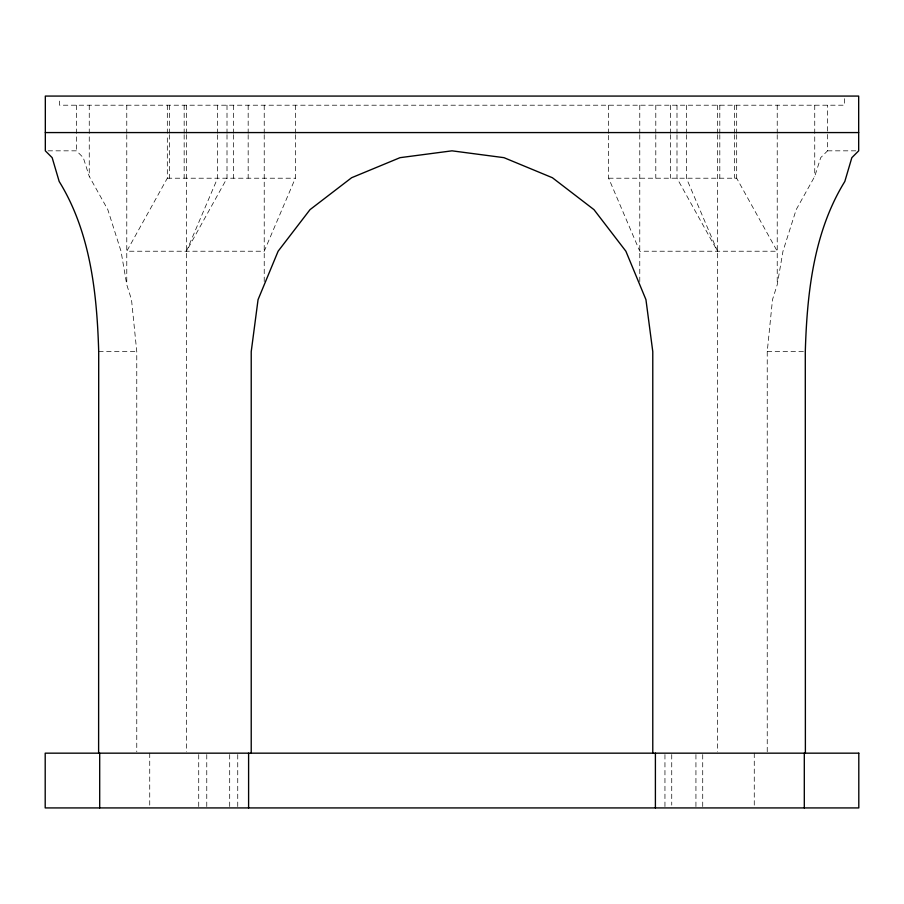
<?xml version="1.0" encoding="UTF-8"?>
<svg xmlns="http://www.w3.org/2000/svg" width="904" height="904" viewBox="0 0 904 904"><rect width="100%" height="100%" fill="white"/><g stroke="black" fill="none" stroke-linecap="round" stroke-linejoin="round"><path stroke-width="0.68" stroke-dasharray="4.52 3.39" d="M767.236 751.766L767.236 351.611L772.491 299.642L777.225 284.749L782.977 251.222L796.187 209.638L814.741 176.404L820.696 157.669L827.533 150.832L827.533 105.203M295.348 134.685L295.348 178.212L264.228 251.222L126.775 251.222L167.319 178.212L167.319 134.685M48.036 150.832L76.467 150.832L83.304 157.669L89.259 176.404L107.813 209.638L121.023 251.222L126.775 284.749L131.509 299.642L136.764 351.611L136.764 751.766M827.533 150.832L855.964 150.832M167.319 178.212L295.348 178.212M608.652 178.212L736.681 178.212L777.225 251.222L639.772 251.222L608.652 178.212L608.652 134.685M98.705 351.611L136.764 351.611M767.236 351.611L805.294 351.611M844.438 98.683L844.438 105.203L59.562 105.203L59.562 98.683M814.741 105.203L814.741 176.404M777.225 105.203L777.225 133.284M777.225 134.685L777.225 284.749M754.264 753.168L754.264 805.125M736.681 105.203L736.681 133.284M736.681 134.685L736.681 178.212M734.41 105.203L734.41 133.284M734.41 134.685L734.41 178.212M719.81 105.203L719.81 133.284M719.81 134.685L719.81 178.212M717.539 105.203L717.539 133.284M717.539 134.685L717.539 751.755M702.724 754.569L702.724 807.927M695.933 754.569L695.933 807.927M686.43 105.203L686.43 133.284M686.43 134.685L686.43 178.212L717.539 251.222L676.994 178.212L676.994 134.685M676.994 105.203L676.994 133.284M671.74 754.569L671.74 805.125M670.395 105.203L670.395 133.284M670.395 134.685L670.395 178.212M664.948 754.569L664.948 807.927M655.795 105.203L655.795 133.284M655.795 134.685L655.795 178.212M639.772 105.203L639.772 133.284M639.772 134.685L639.772 283.347M608.652 105.203L608.652 133.284M295.348 105.203L295.348 133.284M264.228 105.203L264.228 133.284M264.228 134.685L264.228 283.347M248.171 105.203L248.171 133.284M248.171 134.685L248.171 178.212M237.741 754.569L237.741 807.927M233.627 105.203L233.627 133.284M233.627 134.685L233.627 178.212M229.695 754.569L229.695 807.927M227.006 105.203L227.006 133.284M227.006 134.685L227.006 178.212L186.461 251.222L217.57 178.212L217.57 134.685M217.57 105.203L217.57 133.284M206.767 754.569L206.767 807.927M198.722 754.569L198.722 807.927M186.461 105.203L186.461 133.284M186.461 134.685L186.461 751.755M184.167 105.203L184.167 133.284M184.167 134.685L184.167 178.212M169.613 105.203L169.613 133.284M169.613 134.685L169.613 178.212M167.319 105.203L167.319 133.284M149.736 753.168L149.736 805.125M126.775 105.203L126.775 133.284M126.775 134.685L126.775 284.749M89.259 105.203L89.259 176.404M76.467 105.203L76.467 150.832"/><path stroke-width="1.36" d="M805.385 753.168L805.294 351.611C807.046 293.303 813.532 232.136 844.822 181.467L851.839 157.669L858.676 150.832L858.676 96.073L45.324 96.073L45.324 150.832L52.161 157.669L59.178 181.467C90.468 232.136 96.954 293.303 98.705 351.611L98.615 753.168M45.324 132.572L858.676 132.572M804.3 753.168L804.3 807.927M655.4 753.168L655.4 807.927M652.778 753.168L652.778 351.611L645.942 299.642L625.884 251.222L593.973 209.638L552.389 177.726L503.969 157.669L452 150.832L400.031 157.669L351.611 177.726L310.027 209.638L278.116 251.222L258.058 299.642L251.222 351.611L251.222 753.168M248.6 753.168L248.6 807.927M99.7 753.168L99.7 807.927M858.8 753.168L45.2 753.168L45.2 807.927L858.8 807.927L858.8 753.168"/></g></svg>
